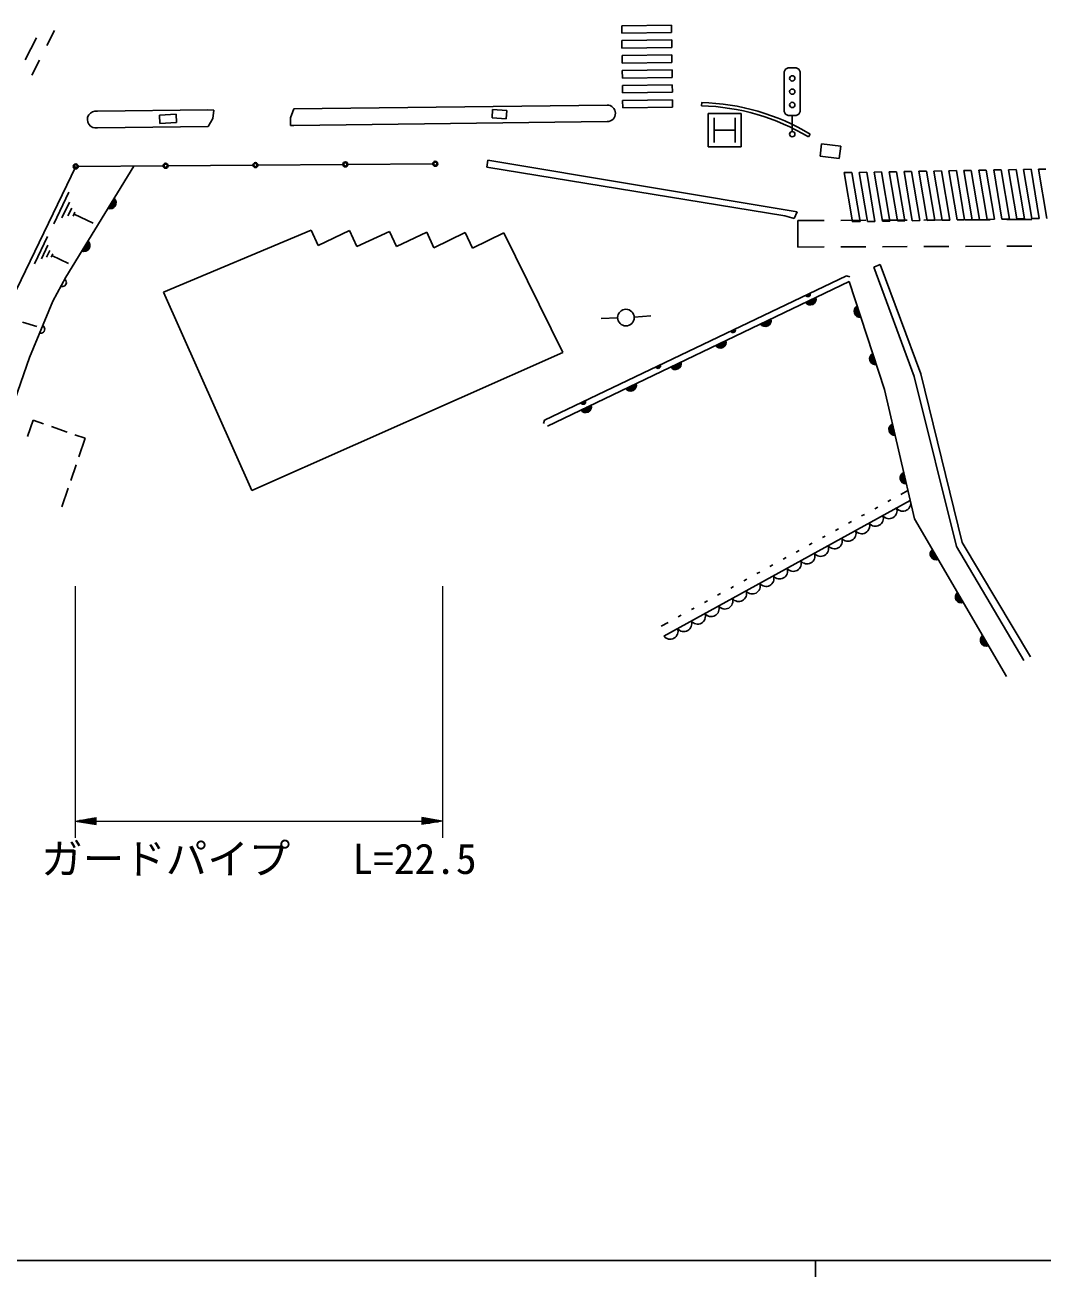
# Model space of a CAD drawing. Units: millimetres, scale not verified. Extents: x 40000 to 680000, y 20000 to 380000.
# Drawn here: x 320412 to 381706, y 204000 to 279355 of the extents above; entities that cross this region are included whole.
import ezdxf
from ezdxf.enums import TextEntityAlignment as Align

# ---------------------------------------------------------------- set-up
doc = ezdxf.new("R2010")
doc.units = ezdxf.units.MM
doc.header["$LTSCALE"] = 1000
for name, color, linetype, lineweight in [('M-BGD', 7, 'Continuous', 25), ('M-STR-HTXT', 7, 'Continuous', 13), ('M-STR-STR1', 1, 'Continuous', 25), ('M-STR-STRC', 7, 'Continuous', 25), ('M-STR-STRD', 7, 'Continuous', 25), ('M-TTL-BAND', 7, 'Continuous', 25)]:
    doc.layers.add(name, color=color, linetype=linetype, lineweight=lineweight)
doc.styles.add('ＭＳ ゴシック', font='')
doc.styles.get('ＭＳ ゴシック').set_extended_font_data('MS Gothic')

msp = doc.modelspace()

# ---------------------------------------------------------------- linework, layer by layer
at = {"layer": 'M-BGD'}
for p, q in [((359339, 279355), (356339, 279316)), ((356339, 279316), (356345, 278866)), ((359345, 278905), (356345, 278866)), ((359339, 279355), (359345, 278905)), ((320423, 277251), (321111, 278584)), ((359350, 278455), (356351, 278417)), ((356351, 278417), (356356, 277967)), ((359350, 278455), (359356, 278005)), ((359356, 278005), (356356, 277967)), ((359362, 277555), (356362, 277517)), ((356362, 277517), (356368, 277067)), ((359362, 277555), (359368, 277105)), ((359368, 277105), (356368, 277067)), ((359373, 276655), (356374, 276617)), ((356374, 276617), (356379, 276167)), ((359373, 276655), (359379, 276205)), ((359379, 276205), (356379, 276167)), ((359385, 275755), (356385, 275717)), ((356385, 275717), (356391, 275267)), ((359391, 275305), (356391, 275267)), ((359385, 275755), (359391, 275305)), ((359397, 274856), (356397, 274817)), ((356397, 274817), (356403, 274367)), ((359402, 274406), (356403, 274367)), ((359397, 274856), (359402, 274406)), ((361155, 274691), (361150, 274491)), ((328506, 273922), (329503, 273982)), ((328536, 273423), (328506, 273922)), ((329503, 273982), (329533, 273483)), ((348535, 273773), (348568, 274272)), ((348535, 273773), (349389, 273717)), ((348568, 274272), (349422, 274216)), ((349422, 274216), (349389, 273717)), ((328536, 273423), (329533, 273483)), ((367587, 272619), (367690, 272791)), ((368282, 271472), (368379, 272212)), ((368379, 272212), (369537, 272060)), ((369537, 272060), (369440, 271320)), ((369440, 271320), (368282, 271472)), ((319905, 263433), (323465, 270844)), ((322862, 264174), (326973, 270870)), ((323615, 270845), (328727, 270883)), ((329027, 270885), (334139, 270923)), ((334439, 270926), (339551, 270964)), ((339851, 270966), (344963, 271004)), ((348278, 271226), (348216, 270806)), ((348216, 270806), (366158, 267876)), ((366897, 268112), (348278, 271226)), ((372891, 270527), (372442, 270519)), ((373388, 267569), (372891, 270527)), ((373791, 270543), (373341, 270535)), ((373838, 267577), (373341, 270535)), ((374288, 267585), (373791, 270543)), ((374691, 270559), (374241, 270551)), ((374738, 267593), (374241, 270551)), ((375188, 267600), (374691, 270559)), ((375591, 270575), (375141, 270567)), ((375638, 267608), (375141, 270567)), ((376088, 267616), (375591, 270575)), ((376490, 270591), (376040, 270583)), ((376537, 267624), (376040, 270583)), ((376987, 267632), (376490, 270591)), ((377390, 270606), (376940, 270598)), ((377437, 267640), (376940, 270598)), ((377887, 267648), (377390, 270606)), ((378290, 270622), (377840, 270614)), ((378337, 267656), (377840, 270614)), ((378787, 267664), (378290, 270622)), ((379189, 270638), (378739, 270630)), ((379236, 267672), (378739, 270630)), ((379686, 267679), (379189, 270638)), ((380089, 270654), (379639, 270646)), ((380136, 267687), (379639, 270646)), ((380586, 267695), (380089, 270654)), ((380989, 270670), (380539, 270662)), ((381036, 267703), (380539, 270662)), ((381486, 267711), (380989, 270670)), ((381888, 270685), (381439, 270677)), ((381936, 267719), (381439, 270677)), ((370192, 270480), (369743, 270472)), ((370240, 267514), (369743, 270472)), ((370689, 267521), (370192, 270480)), ((371092, 270496), (370642, 270488)), ((371139, 267529), (370642, 270488)), ((371589, 267537), (371092, 270496)), ((371992, 270512), (371542, 270504)), ((372039, 267545), (371542, 270504)), ((372489, 267553), (371992, 270512)), ((372939, 267561), (372442, 270519)), ((322139, 267390), (323057, 269301)), ((322623, 267745), (323082, 268701)), ((322993, 267862), (323222, 268340)), ((323305, 267859), (323420, 268098)), ((323362, 267978), (324509, 267427)), ((366731, 267706), (366158, 267876)), ((366897, 268112), (366731, 267706)), ((366945, 267586), (368531, 267593)), ((366945, 267586), (366952, 265990)), ((369531, 267597), (371031, 267604)), ((370689, 267521), (370240, 267514)), ((371589, 267537), (371139, 267529)), ((372031, 267608), (373531, 267615)), ((372489, 267553), (372039, 267545)), ((373388, 267569), (372939, 267561)), ((374288, 267585), (373838, 267577)), ((374531, 267619), (376031, 267626)), ((375188, 267600), (374738, 267593)), ((376088, 267616), (375638, 267608)), ((376987, 267632), (376537, 267624)), ((377031, 267630), (378531, 267636)), ((377887, 267648), (377437, 267640)), ((378787, 267664), (378337, 267656)), ((379686, 267679), (379236, 267672)), ((379531, 267641), (381031, 267647)), ((380586, 267695), (380136, 267687)), ((381486, 267711), (381036, 267703)), ((337635, 267011), (328745, 263285)), ((338060, 266080), (337635, 267011)), ((339953, 266984), (338060, 266080)), ((340398, 266018), (339953, 266984)), ((342349, 266935), (340398, 266018)), ((342349, 266935), (342774, 266031)), ((342774, 266031), (344599, 266890)), ((345030, 265951), (344599, 266890)), ((346917, 266868), (345030, 265951)), ((347350, 265917), (346917, 266868)), ((349234, 266841), (347350, 265917)), ((352790, 259645), (349234, 266841)), ((320977, 264972), (321769, 266620)), ((321395, 265278), (321791, 266102)), ((369538, 266001), (371038, 266008)), ((372038, 266012), (373538, 266019)), ((374538, 266023), (376038, 266030)), ((377038, 266034), (378538, 266040)), ((379538, 266045), (381038, 266051)), ((321713, 265379), (321911, 265791)), ((321983, 265376), (322082, 265582)), ((322032, 265479), (323021, 265004)), ((366952, 265990), (368538, 265997)), ((371521, 264788), (371895, 264945)), ((373957, 258205), (371521, 264788)), ((371895, 264945), (374361, 258358)), ((322089, 262725), (322862, 264174)), ((322847, 264019), (322804, 264065)), ((322877, 263969), (322847, 264019)), ((322852, 263710), (322890, 263781)), ((322898, 263901), (322877, 263969)), ((322890, 263781), (322901, 263843)), ((322901, 263843), (322898, 263901)), ((351697, 255564), (369871, 264269)), ((351863, 255218), (370037, 263923)), ((369871, 264269), (370071, 264199)), ((370037, 263923), (372172, 257427)), ((322568, 263624), (322631, 263613)), ((322631, 263613), (322689, 263616)), ((322689, 263616), (322757, 263637)), ((322757, 263637), (322807, 263667)), ((322807, 263667), (322852, 263710)), ((328745, 263285), (334079, 251347)), ((320674, 259344), (322089, 262725)), ((356094, 261728), (355095, 261695)), ((357093, 261777), (358090, 261845)), ((320257, 261466), (321129, 261202)), ((321285, 260804), (321349, 260799)), ((321349, 260799), (321406, 260808)), ((321406, 260808), (321472, 260835)), ((321472, 260835), (321519, 260869)), ((321526, 261224), (321479, 261265)), ((321519, 260869), (321560, 260917)), ((321561, 261177), (321526, 261224)), ((321560, 260917), (321591, 260991)), ((321587, 261111), (321561, 261177)), ((321596, 261054), (321587, 261111)), ((321591, 260991), (321596, 261054)), ((319613, 256272), (320674, 259344)), ((334079, 251347), (352790, 259645)), ((376497, 247961), (373957, 258205)), ((374361, 258358), (376835, 248215)), ((372172, 257427), (373968, 249641)), ((320899, 255562), (320564, 254589)), ((321525, 255346), (320899, 255562)), ((351626, 255364), (351697, 255564)), ((322943, 254858), (321998, 255183)), ((324042, 254479), (323416, 254695)), ((323657, 253361), (324042, 254479)), ((323169, 251943), (323494, 252889)), ((322621, 250353), (323006, 251470)), ((373155, 251105), (373577, 251337)), ((358884, 242572), (373717, 250730)), ((371578, 250238), (371753, 250334)), ((372366, 250672), (372541, 250768)), ((370000, 249371), (370176, 249467)), ((370789, 249804), (370964, 249901)), ((373968, 249641), (379508, 240135)), ((369212, 248937), (369387, 249033)), ((367635, 248069), (367810, 248166)), ((368423, 248503), (368598, 248599)), ((380561, 241103), (376497, 247961)), ((376835, 248215), (380947, 241318)), ((366057, 247202), (366233, 247298)), ((366846, 247636), (367021, 247732)), ((364480, 246335), (364655, 246431)), ((365269, 246768), (365444, 246865)), ((363691, 245901), (363867, 245997)), ((362114, 245033), (362290, 245130)), ((362903, 245467), (363078, 245564)), ((360537, 244166), (360712, 244262)), ((361326, 244600), (361501, 244696)), ((359748, 243732), (359924, 243829)), ((358713, 243163), (359135, 243395))]:
    msp.add_line(p, q, dxfattribs=at)
for centre, radius in [((323465, 270844), 150), ((323465, 270844), 120), ((323465, 270844), 100), ((323465, 270844), 100), ((323465, 270844), 100), ((323465, 270844), 100), ((328877, 270884), 150), ((328877, 270884), 120), ((328877, 270884), 100), ((328877, 270884), 100), ((328877, 270884), 100), ((328877, 270884), 100), ((334289, 270924), 150), ((334289, 270924), 120), ((334289, 270924), 100), ((334289, 270924), 100), ((334289, 270924), 100), ((334289, 270924), 100), ((339701, 270965), 150), ((339701, 270965), 120), ((339701, 270965), 100), ((339701, 270965), 100), ((339701, 270965), 100), ((339701, 270965), 100), ((345113, 271005), 150), ((345113, 271005), 120), ((345113, 271005), 100), ((345113, 271005), 100), ((345113, 271005), 100), ((345113, 271005), 100), ((356594, 261744), 500)]:
    msp.add_circle(centre, radius, dxfattribs=at)
for centre, radius, start, end in [((360829, 261382), 13112, 58.97962, 88.59744), ((360829, 261382), 13312, 58.97962, 88.59744), ((325542, 268643), 354, 247.24708, 49.65226), ((325542, 268643), 283, 249.47112, 47.42822), ((325542, 268643), 212, 253.21745, 43.68189), ((325542, 268643), 142, 260.92918, 35.97016), ((325542, 268643), 100, 271.24684, 25.6525), ((325542, 268643), 100, 271.24684, 25.6525), ((323973, 266087), 354, 247.24708, 49.65226), ((323973, 266087), 283, 249.47112, 47.42822), ((323973, 266087), 212, 253.21745, 43.68189), ((323973, 266087), 142, 260.92918, 35.97016), ((323973, 266087), 100, 271.24684, 25.6525), ((323973, 266087), 100, 271.24684, 25.6525), ((367548, 263157), 150, 205.59371, 25.59371), ((367548, 263157), 120, 205.59371, 25.59371), ((367548, 263157), 100, 205.59371, 25.59371), ((367548, 263157), 100, 205.59371, 25.59371), ((367548, 263157), 100, 205.59371, 25.59371), ((367548, 263157), 100, 205.59371, 25.59371), ((367690, 262859), 354, 214.39112, 16.7963), ((367690, 262859), 283, 216.61516, 14.57226), ((367690, 262859), 212, 220.36149, 10.82594), ((367690, 262859), 142, 228.07322, 3.11421), ((367690, 262859), 100, 238.39088, 352.79654), ((367690, 262859), 100, 238.39088, 352.79654), ((370687, 262117), 354, 116.98793, 279.3931), ((370687, 262117), 283, 119.21196, 277.16906), ((370687, 262117), 212, 122.95829, 273.42274), ((364985, 261563), 354, 214.39112, 16.7963), ((364985, 261563), 283, 216.61516, 14.57226), ((364985, 261563), 212, 220.36149, 10.82594), ((364985, 261563), 142, 228.07322, 3.11421), ((364985, 261563), 100, 238.39088, 352.79654), ((364985, 261563), 100, 238.39088, 352.79654), ((370687, 262117), 142, 130.67002, 265.71101), ((370687, 262117), 100, 140.98768, 255.39335), ((370687, 262117), 100, 140.98768, 255.39335), ((363039, 260997), 150, 205.59371, 25.59371), ((363039, 260997), 120, 205.59371, 25.59371), ((363039, 260997), 100, 205.59371, 25.59371), ((363039, 260997), 100, 205.59371, 25.59371), ((363039, 260997), 100, 205.59371, 25.59371), ((363039, 260997), 100, 205.59371, 25.59371), ((362279, 260267), 354, 214.39112, 16.7963), ((362279, 260267), 283, 216.61516, 14.57226), ((362279, 260267), 212, 220.36149, 10.82594), ((362279, 260267), 142, 228.07322, 3.11421), ((362279, 260267), 100, 238.39088, 352.79654), ((362279, 260267), 100, 238.39088, 352.79654), ((371624, 259267), 354, 116.98793, 279.3931), ((371624, 259267), 283, 119.21196, 277.16906), ((371624, 259267), 212, 122.95829, 273.42274), ((371624, 259267), 142, 130.67002, 265.71101), ((371624, 259267), 100, 140.98768, 255.39335), ((371624, 259267), 100, 140.98768, 255.39335), ((358529, 258837), 150, 205.59371, 25.59371), ((358529, 258837), 120, 205.59371, 25.59371), ((358529, 258837), 100, 205.59371, 25.59371), ((358529, 258837), 100, 205.59371, 25.59371), ((358529, 258837), 100, 205.59371, 25.59371), ((358529, 258837), 100, 205.59371, 25.59371), ((359574, 258972), 354, 214.39112, 16.7963), ((359574, 258972), 283, 216.61516, 14.57226), ((359574, 258972), 212, 220.36149, 10.82594), ((359574, 258972), 142, 228.07322, 3.11421), ((359574, 258972), 100, 238.39088, 352.79654), ((359574, 258972), 100, 238.39088, 352.79654), ((356868, 257676), 354, 214.39112, 16.7963), ((356868, 257676), 283, 216.61516, 14.57226), ((356868, 257676), 212, 220.36149, 10.82594), ((356868, 257676), 142, 228.07322, 3.11421), ((356868, 257676), 100, 238.39088, 352.79654), ((356868, 257676), 100, 238.39088, 352.79654), ((354162, 256380), 354, 214.39112, 16.7963), ((354020, 256677), 150, 205.59371, 25.59371), ((354020, 256677), 120, 205.59371, 25.59371), ((354020, 256677), 100, 205.59371, 25.59371), ((354020, 256677), 100, 205.59371, 25.59371), ((354020, 256677), 100, 205.59371, 25.59371), ((354020, 256677), 100, 205.59371, 25.59371), ((354162, 256380), 283, 216.61516, 14.57226), ((354162, 256380), 212, 220.36149, 10.82594), ((354162, 256380), 142, 228.07322, 3.11421), ((354162, 256380), 100, 238.39088, 352.79654), ((354162, 256380), 100, 238.39088, 352.79654), ((372784, 255015), 354, 111.79203, 274.19721), ((372784, 255015), 283, 114.01607, 271.97317), ((372784, 255015), 212, 117.76239, 268.22684), ((372784, 255015), 142, 125.47412, 260.51511), ((372784, 255015), 100, 135.79179, 250.19745), ((372784, 255015), 100, 135.79179, 250.19745), ((373458, 252091), 354, 111.79203, 274.19721), ((373458, 252091), 283, 114.01607, 271.97317), ((373458, 252091), 212, 117.76239, 268.22684), ((373458, 252091), 142, 125.47412, 260.51511), ((373458, 252091), 100, 135.79179, 250.19745), ((373458, 252091), 100, 135.79179, 250.19745), ((372444, 250117), 476, 218.0374, 19.58132), ((373268, 250570), 476, 218.0374, 19.58132), ((371620, 249664), 476, 218.0374, 19.58132), ((369972, 248757), 476, 218.0374, 19.58132), ((370796, 249211), 476, 218.0374, 19.58132), ((368324, 247851), 476, 218.0374, 19.58132), ((369148, 248304), 476, 218.0374, 19.58132), ((367500, 247398), 476, 218.0374, 19.58132), ((375270, 247514), 354, 129.02903, 291.43421), ((375270, 247514), 283, 131.25307, 289.21017), ((375270, 247514), 212, 134.99939, 285.46384), ((375270, 247514), 142, 142.71112, 277.75211), ((375270, 247514), 100, 153.02879, 267.43445), ((375270, 247514), 100, 153.02879, 267.43445), ((365852, 246491), 476, 218.0374, 19.58132), ((366676, 246945), 476, 218.0374, 19.58132), ((364204, 245585), 476, 218.0374, 19.58132), ((365028, 246038), 476, 218.0374, 19.58132), ((363380, 245132), 476, 218.0374, 19.58132), ((376781, 244922), 354, 129.02903, 291.43421), ((376781, 244922), 283, 131.25307, 289.21017), ((376781, 244922), 212, 134.99939, 285.46384), ((376781, 244922), 142, 142.71112, 277.75211), ((376781, 244922), 100, 153.02879, 267.43445), ((376781, 244922), 100, 153.02879, 267.43445), ((361731, 244225), 476, 218.0374, 19.58132), ((362555, 244679), 476, 218.0374, 19.58132), ((360083, 243319), 476, 218.0374, 19.58132), ((360907, 243772), 476, 218.0374, 19.58132), ((359259, 242866), 476, 218.0374, 19.58132), ((378291, 242330), 354, 129.02903, 291.43421), ((378291, 242330), 283, 131.25307, 289.21017), ((378291, 242330), 212, 134.99939, 285.46384), ((378291, 242330), 142, 142.71112, 277.75211), ((378291, 242330), 100, 153.02879, 267.43445), ((378291, 242330), 100, 153.02879, 267.43445)]:
    msp.add_arc(centre, radius, start, end, dxfattribs=at)
at = {"layer": 'M-STR-HTXT'}
for p, q in [((323436, 245570), (323436, 230440)), ((345555, 245570), (345555, 230440)), ((323436, 231440), (324686, 231648)), ((323436, 231440), (324686, 231232)), ((323436, 231440), (324686, 231440)), ((324686, 231482), (323686, 231482)), ((324686, 231398), (323686, 231398)), ((323936, 231523), (324686, 231523)), ((323936, 231357), (324686, 231357)), ((324686, 231565), (324186, 231565)), ((324436, 231607), (324686, 231607)), ((324686, 231232), (324686, 231648)), ((324686, 231440), (344305, 231440)), ((345555, 231440), (344305, 231648)), ((344305, 231648), (344305, 231232)), ((344555, 231607), (344305, 231607)), ((344305, 231565), (344805, 231565)), ((345055, 231523), (344305, 231523)), ((344305, 231482), (345305, 231482)), ((345555, 231440), (344305, 231232)), ((345555, 231440), (344305, 231440)), ((344305, 231398), (345305, 231398)), ((345055, 231357), (344305, 231357)), ((324686, 231315), (324186, 231315)), ((324436, 231273), (324686, 231273)), ((344305, 231315), (344805, 231315)), ((344555, 231273), (344305, 231273))]:
    msp.add_line(p, q, dxfattribs=at)
at = {"layer": 'M-STR-STR1'}
for p, q in [((322181, 279019), (321730, 278127)), ((321279, 277234), (320828, 276342))]:
    msp.add_line(p, q, dxfattribs=at)
at = {"layer": 'M-STR-STRC'}
for p, q in [((366132, 276545), (366212, 276705)), ((366212, 276705), (366372, 276785)), ((366372, 276785), (366852, 276785)), ((366852, 276785), (367012, 276705)), ((367012, 276705), (367092, 276545)), ((366132, 274145), (366132, 276545)), ((367092, 276545), (367092, 274145)), ((361539, 274026), (363539, 274026)), ((361539, 274026), (361539, 272026)), ((361914, 273776), (361914, 272276)), ((363164, 273776), (363164, 272276)), ((363539, 274026), (363539, 272026)), ((366212, 273985), (366132, 274145)), ((366372, 273905), (366212, 273985)), ((366852, 273905), (366372, 273905)), ((366612, 272945), (366612, 273905)), ((367012, 273985), (366852, 273905)), ((367092, 274145), (367012, 273985)), ((361914, 273026), (363164, 273026)), ((363539, 272026), (361539, 272026))]:
    msp.add_line(p, q, dxfattribs=at)
for centre in [(366612, 276145), (366612, 275345), (366612, 274545), (366612, 272785)]:
    msp.add_circle(centre, 160, dxfattribs=at)
at = {"layer": 'M-STR-STRD'}
for p, q in [((336593, 274308), (336388, 273762)), ((355456, 274541), (336593, 274308)), ((331422, 274248), (324768, 274170)), ((331778, 274237), (331422, 274248)), ((331722, 273730), (331434, 273249)), ((331722, 273730), (331778, 274237)), ((336388, 273762), (336407, 273309)), ((355468, 273541), (336605, 273308)), ((331434, 273249), (324780, 273170)), ((336407, 273309), (336605, 273308))]:
    msp.add_line(p, q, dxfattribs=at)
for centre, radius, start, end in [((355461, 274041), 500, 270.85941, 90.55652), ((324674, 273669), 510, 79.40354, 282.29242)]:
    msp.add_arc(centre, radius, start, end, dxfattribs=at)
at = {"layer": 'M-TTL-BAND'}
for p, q in [((40000, 205000), (579000, 205000)), ((368000, 205000), (368000, 204000))]:
    msp.add_line(p, q, dxfattribs=at)

# ---------------------------------------------------------------- texts
at = {"layer": 'M-STR-HTXT', "style": 'ＭＳ ゴシック'}
msp.add_text('ガードパイプ   L=22.5', height=1833, dxfattribs=at).set_placement((334495, 227706), align=Align.BOTTOM_CENTER)

doc.saveas('drawing.dxf')
